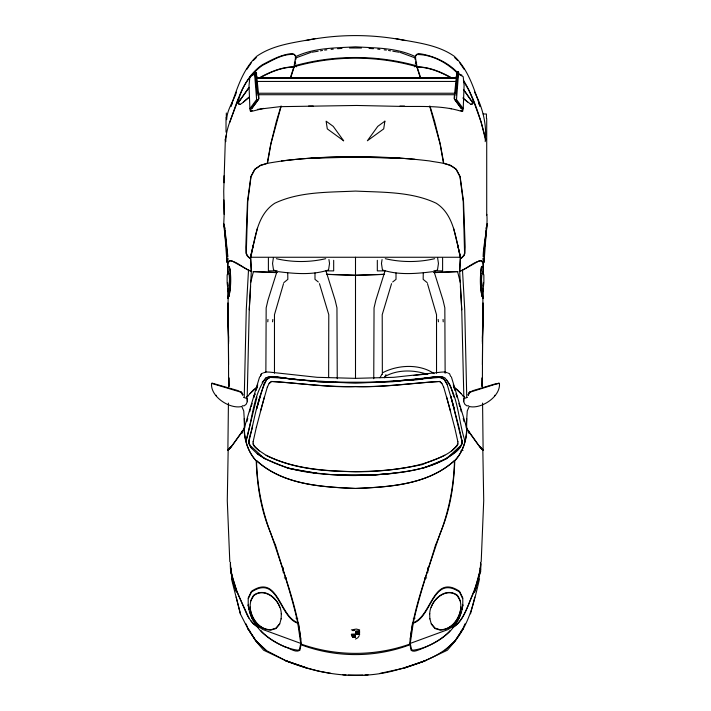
<?xml version="1.0" encoding="UTF-8"?>
<svg xmlns="http://www.w3.org/2000/svg" width="711" height="711" viewBox="0 0 711 711"><rect width="100%" height="100%" fill="white"/><g stroke="black" fill="none" stroke-linecap="round" stroke-linejoin="round"><path stroke-width="1.07" d="M328.642 377.63L328.784 314.689L319.452 283.671M464.576 397.645L463.83 396.756L461.75 309.792L459.679 271.353L460.417 258.449M466.683 418.486L466.647 428.369L478.823 445.433L483.125 450.179L482.573 403.093M466.763 397.636L464.718 309.498L462.497 270.171L479.267 260.821L481.196 260.821L482.529 261.861L483.125 263.639L483.125 272.251M482.378 386.66L482.68 308.458L482.413 343.706M482.156 377.852L482.085 386.66L482.218 377.852M228.915 296.291C230.915 287.768 231.617 275.708 229.209 266.456L228.32 267.354M244.317 418.486L244.353 428.369L232.177 445.433L227.875 450.179L228.427 403.093M228.027 288.87L228.578 364.636M423.267 272.944L423.169 279.37L427.178 282.631M482.422 364.636L482.973 288.87M228.169 449.885L227.28 500.633L229.804 561.779M482.6 288.568L482.431 294.158M248.21 605.701L248.21 597.987L251.472 591.303C278.17 573.377 279.254 616.446 297.776 622.623C290.852 592.201 280.747 562.641 270.767 533.134C260.919 510.356 257.115 485.524 256.218 460.861C248.192 452.08 244.415 440.322 244.051 428.662L259.631 376.866M226.391 134.832L225.351 139.134L223.725 191.366L224.169 214.375L223.725 224.756L225.796 241.829M250.583 258.449L251.321 271.353L249.25 309.792L247.206 396.694L246.424 397.645M281.156 618.908L281.298 613.566M482.422 338.196L482.991 318.368M483.08 315.062L483.116 305.161M482.413 341.502L483.125 302.966M242.06 433.31L242.14 431.097M454.711 94.927L454.56 99.407L461.341 108.543L454.089 98.527L456.8 72.762L458.177 71.562L458.631 72.469L456.489 99.531L463.225 108.659L462.674 111.138L461.483 111.36C441.54 105.006 420.183 106.837 399.555 106.374L356.558 105.468L279.947 106.668L257.4 109.387M463.225 108.659L464.096 85.507L463.296 77.579L463.172 76.655L458.275 73.98L458.631 72.469M482.831 288.568L481.934 296.585L480.894 289.013L480.6 272.988L481.196 267.496L481.791 266.456L482.68 267.354M226.836 262.155L226.987 251.321L224.907 230.248M481.196 561.779L483.72 500.633L482.831 449.885M481.347 275.957L481.347 290.648M483.071 288.915L482.529 293.465L481.489 279.672L481.791 275.219L482.973 272.544L483.569 274.624M227.884 305.161L227.92 315.062M228.204 298.576L228.587 290.888M227.875 261.115L228.027 258.297M227.875 302.966L228.587 341.502M228.115 298.576L228.587 289.786M484.013 262.306L486.386 230.551M227.875 272.251L227.875 263.639L228.471 261.861L229.804 260.821L231.733 260.821L248.503 270.171L246.282 309.498L244.237 397.636M482.973 271.806L482.876 273.486L482.973 271.949M460.39 286.462L461.75 309.792M267.798 321.816L267.94 319.435M249.25 309.792L250.61 286.462M483.125 272.1L483.276 263.346L481.196 260.67C473.268 261.719 467.296 268.785 459.679 271.211L460.266 258.449L461.163 258.449L464.132 255.48L464.87 253.4L465.172 247.019L463.536 201.613L460.124 176.532L456.266 169.262L450.472 165.254L443.797 163.326L440.233 144.031L434.599 121.323L430.004 106.161M230.4 562.517C230.897 580.469 239.527 597.16 246.424 613.415C248.823 619.085 253.018 623.823 258.004 627.369L251.916 618.17L249.988 612.678M483.125 256.662C483.533 242.46 488.11 228.569 486.831 214.375M483.862 255.178L484.031 253.063M486.093 230.248L484.013 251.321L484.164 262.155M242.273 405.803L244.202 405.803L246.13 404.328L247.312 401.653L247.17 398.684L243.757 397.351M458.177 71.562L455.911 95.114M455.44 92.99L457.6 71.713M230.106 289.013L229.066 296.585L228.169 288.568M482.751 289.128L481.791 292.728M483.089 285.955L483.418 282.782M482.973 290.799L483.862 282.782L483.862 274.775M485.204 241.829L487.275 223.725L486.982 225.796M272.544 321.816L272.837 319.435M414.709 66.861L414.913 65.279M467.243 397.351L463.83 398.684L463.688 401.653L464.87 404.328L466.798 405.803L468.727 405.803M484.582 246.77L484.955 243.802M287.537 468.131C309.907 472.797 332.624 475.668 355.5 475.552C386.375 474.317 418.548 473.517 446.472 458.639C452.116 454.329 460.861 450.49 461.866 442.606M410.256 639.091L412.504 623.2M462.203 608.82C460.293 617.815 455.404 625.662 449.139 632.266C438.927 640.967 426.12 648.663 412.78 650.218L411.447 649.33L410.256 643.393L413.224 623.209C431.977 617.095 432.706 574.088 459.528 592.05L462.648 598.582M485.942 229.066L486.244 227.138M273.433 257.578L272.544 263.488L273.433 269.407M328.642 269.407L329.531 263.488L328.935 259.551M382.065 259.551L381.469 263.488L382.358 269.407M437.567 269.407L438.456 263.488L437.567 257.578M226.685 119.697C227.013 109.565 233.421 101.397 236.523 92.119M248.352 598.582L251.472 592.05C278.294 574.088 279.023 617.095 297.776 623.209L300.744 643.393L299.553 649.33L298.22 650.218C284.88 648.663 272.073 640.967 261.861 632.266C255.596 625.662 250.707 617.815 248.797 608.82M460.319 256.2C455.467 237.75 453.982 214.562 436.225 203.239C411.367 191.446 382.429 192.405 355.5 191.072C328.58 192.423 299.624 191.41 274.775 203.239C256.564 215.015 255.133 239.047 250.583 258.146L248.21 256.813L246.282 253.249L247.766 201.613L251.027 176.675L254.885 169.405L260.377 165.547L267.496 163.326L270.909 143.88L281.156 106.161M316.919 473.33L287.679 468.131L264.528 458.639L257.258 453.742L251.623 448.401L248.654 442.313C254.191 421.507 257.009 398.613 266.758 379.39L270.02 377.461L274.473 377.017L318.546 381.763L355.5 382.802L392.454 381.763L436.527 377.168L440.98 377.461L444.242 379.39M462.052 609.558L462.941 604.963M462.79 605.701L462.79 597.987L459.528 591.303C432.83 573.377 431.746 616.446 413.224 622.623C420.148 592.201 430.253 562.641 440.233 533.134C450.081 510.356 453.885 485.524 454.782 460.861C462.808 452.08 466.585 440.322 466.949 428.662L451.369 376.866M461.012 606.892C459.955 617.859 452.169 629.822 440.091 629.742L435.043 628.106L431.328 623.805M294.71 64.825L295.323 61.813M295.732 59.813L295.989 57.511L295.696 57.955L310.68 52.472M227.582 274.179L228.169 272.393L229.36 273.584M252.512 425.4C252.067 432.839 245.482 441.762 251.623 448.401M253.107 441.869L256.369 427.178M230.551 562.365C228.978 572.257 235.581 583.082 236.487 591.899C233.661 584.646 231.422 576.932 230.551 569.2L230.995 568.604M250.681 256.2L253.4 244.495M429.702 613.869C429.986 601.044 444.837 586.291 457.306 595.169C466.763 607.834 456.08 629.955 440.091 630.044L435.043 628.56L431.328 624.107L429.844 618.614M250.69 256.191L257.409 228.32M479.561 578.692C474.335 600.582 469.802 622.774 455.227 640.727C438.918 658.342 414.744 664.963 392.303 671.148C356.771 679.92 319.088 674.535 285.6 660.608L306.53 667.878L318.697 671.148L330.864 673.37M250.681 282.534L253.4 271.655L276.535 272.624M248.654 442.313L249.25 439.94M463.83 398.684L463.688 401.653M459.377 448.401L461.608 444.686L462.203 442.313L450.774 396.009L458.488 425.542M256.369 427.329L264.385 396.907M470.513 613.869L474.815 597.098M456.462 74.024L456.8 72.762M256.964 397.2L245.828 441.575C252.503 420.681 252.485 395.671 266.012 377.763C276.401 374.608 287.386 379.736 297.918 379.692M260.226 396.009L256.662 408.772L263.941 384.144M260.377 411.447L267.354 386.962M246.868 421.685L247.766 418.566M249.694 411.74L250.583 408.629M281.156 618.614L279.672 624.107L275.957 628.56L270.909 630.044C254.92 629.955 244.237 607.834 253.694 595.169C266.163 586.291 281.014 601.044 281.298 613.86M463.821 89.924L472.886 102.775L472.584 103.815L470.958 104.41L463.51 98.642M251.179 406.701L252.103 403.359M253.96 397.129L254.885 393.787L253.996 396.765M283.52 283.671L274.473 314.689L274.473 373.213M391.548 283.671L382.216 314.689L382.349 374.315M280.996 106.161L276.401 121.323L270.767 144.031L267.203 163.326L260.528 165.254L254.734 169.262L250.876 176.532L247.464 201.613L245.828 247.019L246.13 253.4L246.868 255.48L249.837 258.449L250.734 258.449L251.321 271.211C243.704 268.785 237.732 261.719 229.804 260.67L227.724 263.346L227.875 272.1M253.996 396.88L254.885 393.938M256.12 389.921L257.658 384.891M256.12 389.815L257.658 384.847M461.608 444.686L462.346 442.313L461.75 439.94M276.97 271.495L267.94 300.291L266.163 307.863L265.87 372.173M384.855 271.495L375.835 300.291L374.048 307.863L373.755 378.741M256.076 390.055L256.964 387.255L253.551 389.779L247.17 396.756M290.648 77.952L294.212 66.71C334.143 55.325 376.857 55.325 416.788 66.71L420.352 77.952M229.804 122.363C237.181 101.762 243.18 77.881 262.306 64.781C271.7 59.786 281.663 54.4 292.434 53.503L294.363 54.4L295.989 56.471C314.564 47.664 335.45 48.019 355.5 46.828C375.55 48.019 396.436 47.664 415.011 56.471L416.637 54.4L418.566 53.503C433.541 55.645 448.819 62.497 458.862 74.06M461.012 612.678L459.084 618.17L452.996 627.369C464.985 619.308 467.909 604.003 474.068 591.899L474.513 592.343L475.41 589.97L480.156 572.755L480.6 569.2L480.005 568.604M290.319 77.899L293.91 66.861C282.045 66.941 270.651 71.66 260.377 77.25M461.937 110.134L462.39 108.899L455.733 99.887M261.417 373.906L260.377 376.421L261.417 373.755L262.599 373.159M467.989 394.827L469.473 392.303L468.282 395.12L469.473 392.303L473.33 390.526L494.403 384.144L499.451 383.398C500.704 396.729 481.276 409.243 469.473 406.55M472.886 102.775L472.442 103.815L470.958 104.41M469.029 406.843L467.243 411.002L466.203 427.773L466.949 428.662M465.012 623.831L462.497 629.591L461.039 631.199M485.204 141.658C487.035 124.576 482.645 107.228 474.477 92.119M232.239 103.557L230.844 106.481C237.065 88.768 242.638 69.625 256.662 56.329C273.611 44.464 295.163 42.536 314.991 38.67M431.186 607.487C434.305 597.444 447.486 587.801 457.155 595.614L460.568 601.248M228.169 267.496L229.209 266.456L230.106 269.576L230.248 286.053M229.209 292.728L228.249 289.128M227.875 450.179L228.169 449.583M267.354 387.113L269.131 383.398L271.504 381.469C299.34 382.98 327.38 387.593 355.5 386.66C383.673 387.424 411.705 383.22 439.647 381.469L441.869 383.398L443.646 387.113M230.844 567.858L230.4 568.747C232.008 575.27 233.484 587.828 236.932 591.899L249.099 618.312M263.612 108.374L251.632 111.36L250.441 111.138L250.014 109.894L249.89 108.659L256.627 99.531L254.485 72.469L254.938 71.562L256.315 72.762L256.653 74.024M359.322 635.598L357.837 637.767L355.5 639.056M457.893 443.948C450.25 456.062 434.528 458.844 422.432 464.576C400.391 469.056 378.03 472.068 355.5 471.695C325.158 471.304 293.705 469.224 266.163 455.369C261.559 452.009 255.738 449.254 253.107 443.948M379.985 377.763L381.887 374.279M384.438 377.763L386.037 374.83L385.007 376.501C397.6 369.356 413.838 369.747 427.267 374.324M246.77 69.447L251.303 62.746M481.64 273.584L482.831 272.393L483.418 274.179M263.941 384.287L266.758 379.247L270.02 377.319L274.473 377.017M250.432 601.248L253.845 595.614C263.514 587.801 276.695 597.444 279.814 607.478M461.626 75.508L461.866 75.117L458.773 73.9M241.082 392.748L241.385 392.303L211.549 383.398C210.296 396.729 229.724 409.243 241.527 406.55M249.099 87.337L238.114 102.775L238.416 103.815L240.042 104.41L241.829 103.371L249.099 97.283M249.099 87.489L238.114 103.068C240.247 88.555 250.388 73.926 262.457 65.376C272.242 60.515 282.925 53.387 294.212 54.543L295.394 55.885L295.394 58.551L293.91 67.012C282.054 67.234 270.758 71.891 260.528 77.543M257.382 99.887L250.725 108.899L251.179 110.134M460.417 446.917C438.491 470.495 402.995 472.291 372.866 475.108C333.806 475.339 291.003 476.29 257.258 453.742M244.051 428.662L244.797 427.773L243.757 411.002L241.971 406.843M246.424 397.493L248.21 395.565M279.672 623.805L275.957 628.106L270.909 629.742C258.831 629.822 251.045 617.859 249.988 606.892M266.163 377.763L262.155 382.358M253.365 60.408L256.315 57.609M229.066 448.543L230.346 447.166M450.027 630.63C442.126 640.051 430.608 645.135 419.463 649.632C416.833 650.485 413.775 652.236 411.154 650.369L409.963 644.735C375.355 657.879 335.654 657.853 301.037 644.735L299.846 650.369C294.887 653.027 289.768 647.854 285.013 646.957C276.144 642.957 267.292 638.238 260.973 630.63M415.304 63.75L416.637 62.408M249.988 393.494L256.964 387.406M229.066 448.845L230.995 446.917M469.322 392.596L469.918 392.01M498.553 383.549L499.006 383.105L469.615 392.303L469.918 392.748M444.686 650.521L455.076 640.727L462.941 628.853L455.076 641.171L447.361 650.218L423.169 661.648L404.47 667.878L425.098 660.759M451.663 450.925L456.711 446.321L457.893 444.091L457.893 441.718M461.608 444.837L446.472 458.639L423.321 468.131M269.131 383.549L271.504 381.469C299.375 383.327 327.398 387.157 355.5 386.517C383.664 387.362 411.758 383.007 439.647 381.469L441.869 383.549M243.455 102.037L248.948 97.283M283.822 282.631L287.831 279.37L287.733 272.944M392.685 281.983L396.009 279.37L396.009 272.944M452.409 627.662C461.181 623.076 464.621 613.415 468.433 604.963C473.499 591.303 480.618 577.385 480.6 562.517M456.862 76.53L455.156 77.659M454.924 625.147L447.957 629.591L410.256 643.393M328.331 270.002C312.44 275.281 294.674 273.708 278.232 271.664M437.256 270.002L434.83 271.149M227.875 450.472L230.844 447.512L244.353 428.813C244.54 440.367 248.095 452.116 256.076 460.719L256.52 460.719C283.2 484.875 321.301 487.062 355.5 488.466C389.717 487.097 427.72 484.742 454.48 460.719C462.808 452.649 466.46 440.331 466.647 428.813L480.156 447.512L483.125 450.472M382.927 372.6C398.116 364.69 419.712 363.712 434.083 373.613M482.085 296.291C479.969 287.742 479.712 275.868 481.791 266.456L482.831 267.496M413.224 618.908L415.082 618.09M459.679 271.353L462.497 270.171M444.837 455.227C417.295 469.136 385.842 471.011 355.5 471.695C325.158 471.002 293.705 469.144 266.163 455.227M254.342 73.9L251.25 75.117L251.498 75.508M325.709 258.688C309.729 262.457 292.345 262.457 276.366 258.688M434.634 258.688C418.655 262.457 401.271 262.457 385.291 258.688M425.4 660.608L404.47 668.029L380.136 673.37M250.441 111.138L252.485 110.427M263.488 372.866L266.163 371.969L269.576 372.12L317.213 377.319L355.5 378.35L393.787 377.319L441.424 372.12L444.686 371.969L447.468 372.866M305.49 40.598C338.285 33.924 372.715 33.924 405.51 40.598M294.505 65.821C334.25 54.729 376.75 54.729 416.495 65.821M460.87 450.863L463.021 450.356M267.798 377.168L270.02 376.723M352.692 630.613L354.087 630.355M432.768 271.664C416.326 273.708 398.56 275.281 382.669 270.002M311.756 52.285L318.19 51.192M320.341 50.828L322.483 50.454M267.496 163.326C307.196 156.1 347.821 156.624 388.002 157.682C401.902 157.958 415.748 159.308 429.551 160.944C438.625 162.766 448.908 162.792 456.115 169.405L459.973 176.675L463.234 201.613L464.576 253.249L463.83 255.329L461.306 258.004L460.417 258.146L457.6 244.495M352.967 630.639L354.647 630.381M336.952 382.358C371.755 384.287 406.47 379.923 440.98 377.319L444.242 379.247L447.059 384.287M412.184 379.985C422.538 380.421 434.554 373.524 444.091 379.39L447.059 384.144L454.338 408.772M413.82 375.532L428.369 373.755M465.172 441.575C458.168 421.214 458.586 394.952 444.837 377.763L440.98 376.723L437.86 376.723L413.082 379.692L375.088 382.216L335.761 382.216M437.86 376.723L393.343 381.318M324.634 50.09L326.793 49.85M331.113 49.361L333.263 49.121M281.449 160.944C325.665 155.62 370.52 155.433 414.86 159.317M394.081 473.33L372.715 475.108L338.134 475.108M270.02 377.461C292.354 378.021 314.618 382.687 337.094 382.358M337.601 48.695L341.964 48.419M434.465 272.624L457.6 271.655L460.319 282.534M310.983 158.277L355.5 157.087L400.017 158.277M362.859 675.103L348.141 675.103M364.956 675.006L368.111 674.855M326.873 274.304L355.5 275.361L384.127 274.304M433.666 272.464L457.884 271.558M326.793 274.419L355.5 275.219L384.207 274.419M349.519 47.992L361.481 47.992M256.813 78.343L456.311 78.343M256.698 81.445L456.418 81.445M258.644 93.239L454.471 93.239M258.644 94.723L454.471 94.723M308.547 106.081L313.213 106.081M399.911 106.081L404.568 106.081M483.151 113.991L486.431 113.991L486.431 118.284M250.432 257.258L460.568 257.258M277.246 270.882L268.394 270.882L268.394 258.209M325.94 270.882L333.681 270.882L333.681 260.324M385.06 270.882L377.319 270.882L377.319 260.324M433.754 270.882L442.606 270.882L442.606 258.209M284.32 577.954L286.515 577.954M424.485 577.954L426.68 577.954M359.642 631.199L355.5 631.288L359.642 631.048M253.116 271.558L277.334 272.464M342.889 674.855L346.044 675.006M335.912 382.216L297.776 379.692L272.988 376.723M369.036 48.419L373.399 48.695M377.737 49.121L379.887 49.361M384.207 49.85L386.366 50.09M449.503 108.374L451.574 108.712M396.009 38.67C415.819 42.589 437.443 44.384 454.338 56.329C468.362 69.625 473.935 88.768 480.156 106.481L478.761 103.557M388.517 50.454L390.659 50.828M392.81 51.192L399.244 52.285M440.829 376.723L443.06 377.168M400.32 52.472L415.304 57.955L415.011 57.511L415.268 59.813M460.639 110.427L462.674 111.138M285.6 660.608L306.53 667.878L287.831 661.648L263.639 650.218L255.924 641.171L248.059 628.853L255.924 640.727L266.314 650.521L285.902 660.759M276.17 271.149L273.744 270.002M300.744 643.393L263.043 629.591L256.076 625.147M240.042 104.41L238.558 103.815L238.114 102.775L238.114 99.211C234.132 113.013 225.609 127.242 225.796 141.658M248.503 270.171L251.321 271.353M295.918 618.09L297.776 618.908M448.401 373.159L449.583 373.755L450.623 376.421M243.011 394.827L241.527 392.303L237.67 390.526L211.994 383.105L212.447 383.549M450.623 77.25C440.349 71.66 428.955 66.941 417.081 66.861L420.681 77.899M450.472 77.543C440.242 71.891 428.946 67.234 417.081 67.012L415.606 58.551L415.606 55.885L416.788 54.543C432.368 54.276 448.33 63.421 458.862 74.655M257.969 77.659L256.253 76.53M258.591 627.662L253.107 623.663L250.876 620.836M454.036 387.406L461.012 393.494M454.685 57.609L457.635 60.408M318.315 281.983L314.991 279.37L314.991 272.944M462.834 97.967L467.545 102.037M259.337 450.925L254.289 446.321L253.107 444.091L253.107 441.718M249.392 444.837L264.528 458.639M266.314 650.521L255.773 640.727L247.908 628.702L240.345 613.869L231.439 578.692M294.363 62.408L295.696 63.75M454.924 390.055L454.036 387.255L457.449 389.779L464.576 397.493M480.005 446.917L481.934 448.845M241.082 392.01L242.718 395.12L241.678 392.596M480.654 447.166L481.934 448.543M249.961 631.199L248.503 629.591L245.988 623.831M459.697 62.746L464.23 69.447M462.79 395.565L463.83 396.756M446.766 379.985L450.33 385.478L454.036 397.2M463.821 90.075L472.886 103.068L472.886 99.211L481.196 122.212L485.649 140.467M463.43 80.245C474.521 98.26 480.44 118.95 485.791 139.285M463.394 80.832L468.878 90.306L472.886 99.513M482.831 449.583L483.125 450.179M480.156 567.858L480.6 568.747L480.156 572.017L475.41 589.97L474.219 591.899L480.449 568.898L480.894 564.303L480.449 562.365M434.03 271.495L443.06 300.291L444.837 307.863L445.13 373.266M326.145 271.495L335.165 300.291L336.952 307.863L337.245 378.741M453.342 384.847L454.88 389.815M453.342 384.891L454.88 389.921M429.711 106.161L440.091 143.88L443.504 163.326M443.646 386.962L450.623 411.447M427.48 283.671L436.527 314.689L436.527 373.213M457.04 397.129L456.115 393.787L456.969 396.765M458.897 403.359L459.821 406.701M460.417 408.629L461.306 411.74M463.234 418.566L464.132 421.685M446.615 396.907L454.631 427.329M462.346 442.313L458.488 425.4M236.185 597.098L240.487 613.869M453.591 228.32L460.31 256.191M254.485 72.469L254.84 73.98L249.943 76.655L249.828 77.579L249.019 85.507L249.89 108.659M454.631 427.178L457.893 441.869M257.204 95.114L254.938 71.562M415.677 61.813L416.291 64.825M248.059 604.963L248.948 609.558M298.496 623.2L300.744 639.091M224.756 227.138L225.058 229.066M224.018 225.796L223.725 223.725L225.351 233.066L227.875 256.662M438.163 319.435L438.456 321.816M296.087 65.279L296.291 66.861M247.17 398.684L247.312 401.653M226.045 243.802L226.418 246.77M249.134 442.606L249.392 444.686M256.315 72.762L259.026 98.527L251.774 108.543L258.555 99.407L258.404 94.927M228.027 290.799L227.138 282.782L227.138 274.775M227.582 282.782L227.911 285.955M255.516 71.713L257.675 92.99M226.969 253.063L227.138 255.178M224.614 230.551L226.987 262.306M443.06 319.435L443.202 321.816M228.569 294.158L228.4 288.568M228.027 271.806L228.124 273.486L228.027 271.949M482.413 289.786L482.885 298.576M482.973 258.297L483.125 261.115M482.413 290.888L482.796 298.576M229.653 275.957L229.653 290.648M227.929 288.915L228.471 293.465L229.511 279.672L229.209 275.219L228.027 272.544L227.431 274.624M468.86 431.097L468.94 433.31M429.702 613.566L429.844 618.908M228.009 318.368L228.578 338.196M223.867 199.978L224.169 214.375M228.782 377.852L228.915 386.66L228.844 377.852M228.587 343.706L228.32 308.458L228.622 386.66M494.696 395.272L494.696 395.867M486.715 118.515L486.715 215.104M480.663 562.374L480.663 571.937M427.773 567.636L427.773 572.462M359.642 629.91L356.353 629.066L351.358 629.91M359.642 633.252L355.5 633.163M355.5 257.258L355.5 275.219M355.5 275.361L355.5 378.225M283.227 567.636L283.227 572.462M230.924 570.897L230.924 572.986M226.32 112.996L226.32 117.386M226.018 117.546L226.018 132.104M225.351 139.134L225.351 140.467M224.018 175.786L224.018 182.763M216.304 395.272L216.304 395.867M456.293 77.748L256.831 77.801L456.293 77.748M454.48 460.568C453.867 489.728 447.246 518.47 435.488 545.159C425.96 577.865 412.931 609.958 409.669 644.139C374.964 656.449 336.036 656.449 301.331 644.139C298.069 609.958 285.04 577.865 275.512 545.159C263.754 518.47 257.133 489.728 256.52 460.568C283.174 484.893 321.283 486.839 355.5 488.466C389.717 486.839 427.826 484.893 454.48 460.568M384.882 121.181L383.7 128.895L367.374 140.769L377.763 126.371L384.882 121.181M359.642 632.221L355.5 632.31L359.642 632.221M359.642 634.256L351.358 634.345L359.642 634.256M355.5 635.296L351.607 635.296L355.5 635.385M355.5 636.336L352.078 636.425L355.5 636.336M355.5 637.385L352.869 637.474L355.5 637.385M343.626 140.769L327.3 128.895L326.118 121.181L333.237 126.371L343.626 140.769"/></g></svg>
